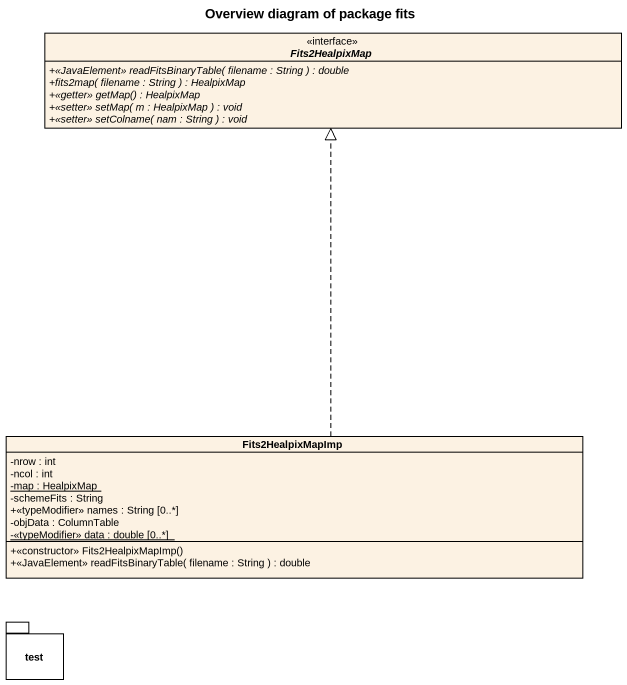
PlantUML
@startuml
title Overview diagram of package fits
hide circle
hide empty members
skinparam classAttributeIconSize 0
interface Fits2HealpixMap {
  {abstract} +<<JavaElement>> readFitsBinaryTable( filename : String ) : double
  {abstract} +fits2map( filename : String ) : HealpixMap
  {abstract} +<<getter>> getMap() : HealpixMap
  {abstract} +<<setter>> setMap( m : HealpixMap ) : void
  {abstract} +<<setter>> setColname( nam : String ) : void
}
class Fits2HealpixMapImp {
  -nrow : int
  -ncol : int
  {static} -map : HealpixMap
  -schemeFits : String
  +<<typeModifier>> names : String [0..*]
  -objData : ColumnTable
  {static} -<<typeModifier>> data : double [0..*]
  +<<constructor>> Fits2HealpixMapImp()
  +<<JavaElement>> readFitsBinaryTable( filename : String ) : double
}
package test {
}
Fits2HealpixMapImp .up.|> Fits2HealpixMap
@enduml
